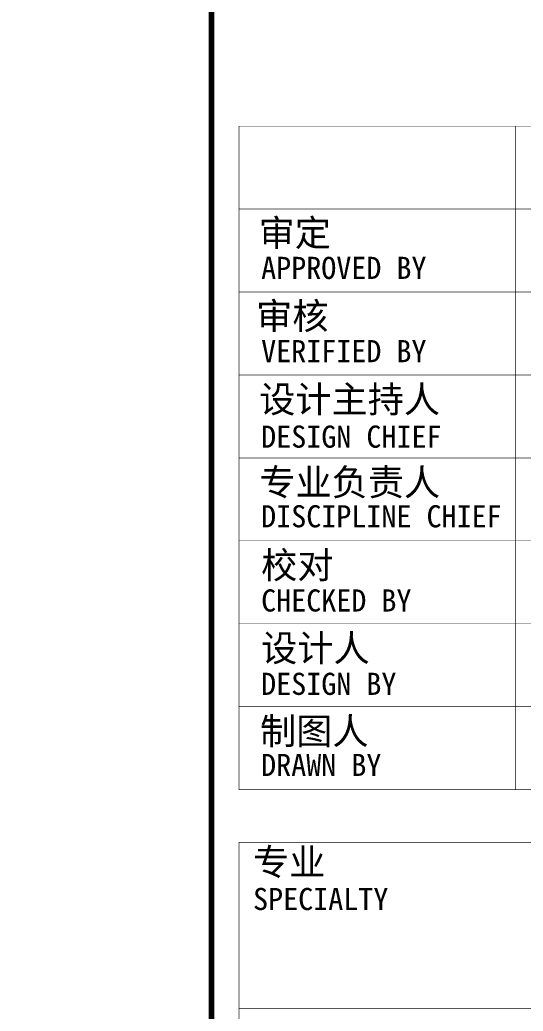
# Model space of a CAD drawing. Extents: x -228436 to 200315, y -41539 to 163917.
# Drawn here: x 64231 to 68787, y 51438 to 60402 of the extents above; entities that cross this region are included whole.
import ezdxf
from ezdxf.enums import TextEntityAlignment as Align

# ---------------------------------------------------------------- set-up
doc = ezdxf.new("R2010")
doc.units = 0
doc.header["$LTSCALE"] = 1000
doc.header["$MEASUREMENT"] = 0
doc.styles.add('图签信息$0$华文细黑', font='STXIHEI_0.TTF', dxfattribs={"height": 10})

# ---------------------------------------------------------------- blocks, each defined once
blk = doc.blocks.new('图签信息')
at = {"const_width": 0.5}
blk.add_lwpolyline([(-65, 0), (0, 0), (0, 500.5), (-65, 500.5)], close=True, dxfattribs=at)
at = {"const_width": 0.05}
for points in [[(-62.5, 103.262), (-2.5, 103.262), (-2.5, 163.262), (-62.5, 163.262), (-62.5, 103.262)], [(-37.5, 163.262), (-37.5, 103.262)], [(-62.5, 155.762), (-2.5, 155.762)], [(-62.5, 148.262), (-2.5, 148.262)], [(-62.5, 140.762), (-2.5, 140.762)], [(-62.5, 133.262), (-2.5, 133.262)], [(-62.5, 125.762), (-2.5, 125.762)], [(-62.5, 118.262), (-2.5, 118.262)], [(-62.5, 110.762), (-2.5, 110.762)], [(-62.5, 98.5), (-2.5, 98.5), (-2.5, 10), (-62.5, 10), (-62.5, 98.5)], [(-62.5, 83.5), (-2.5, 83.5)]]:
    blk.add_lwpolyline(points, dxfattribs=at)
at = {"style": '图签信息$0$华文细黑'}
for s, height, p in [('审定', 2.4, (-60.729, 154.808)), ('APPROVED BY', 2, (-60.5, 151.442)), ('审核', 2.4, (-60.955, 147.294)), ('VERIFIED BY', 2, (-60.5, 143.915)), ('设计主持人', 2.4, (-60.678, 139.762)), ('DESIGN CHIEF', 2, (-60.5, 136.185)), ('专业负责人', 2.4, (-60.667, 132.262)), ('DISCIPLINE CHIEF', 2, (-60.5, 128.984)), ('校对', 2.4, (-60.5, 124.762)), ('CHECKED BY', 2, (-60.5, 121.371)), ('设计人', 2.4, (-60.5, 117.262)), ('DESIGN BY', 2, (-60.5, 113.832)), ('制图人', 2.4, (-60.606, 109.762)), ('DRAWN BY', 2, (-60.5, 106.498)), ('专业', 2.4, (-61.231, 97.926)), ('SPECIALTY', 2, (-61.231, 94.378))]:
    blk.add_text(s, height=height, dxfattribs=at).set_placement(p, align=Align.TOP_LEFT)
blk = doc.blocks.new('图签-A1')
at = {"color": 2}
blk.add_blockref('图签信息', (0, 0), dxfattribs=at)
blk = doc.blocks.new('图框-A1')
at = {"const_width": 0.5}
blk.add_lwpolyline([(766, 584), (25, 584), (25, 10), (766, 10)], close=True, dxfattribs=at)
blk = doc.blocks.new('X-104 13#平面')
at = {"xscale": 100, "yscale": 100, "zscale": 100}
for name, p in [('图框-A1', (-10634.5, 42114.8)), ('图签-A1', (72465.5, 43114.8))]:
    blk.add_blockref(name, p, dxfattribs=at)

msp = doc.modelspace()

# ---------------------------------------------------------------- block references
msp.add_blockref('X-104 13#平面', (0, 0))

doc.saveas('drawing.dxf')
